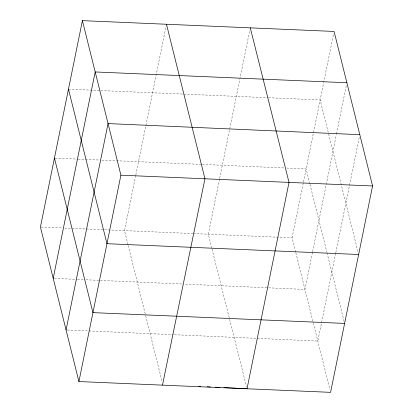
<?xml version="1.0" encoding="UTF-8"?>
<svg xmlns="http://www.w3.org/2000/svg" width="413" height="413" viewBox="0 0 413 413"><rect width="100%" height="100%" fill="white"/><g stroke="black" fill="none" stroke-linecap="round" stroke-linejoin="round"><path stroke-width="0.31" stroke-dasharray="2.06 1.55" d="M135.701 175.484L124.483 230.624L128.03 244.873M135.831 174.859L166.217 25.513M219.509 179.077L208.291 234.223L211.869 248.497M219.639 178.452L249.896 29.736M295.662 252.121L292.099 237.816L303.323 182.675M303.447 182.045L333.704 33.329M312.465 252.405L304.959 289.43L184.053 284.098M312.589 251.775L336.399 134.37M336.528 133.74L346.357 85.269M335.661 253.319L317.814 341.045L173.868 334.695M335.79 252.694L359.413 136.558M68.47 89.167L267.929 97.721M268.574 97.747L320.147 99.961L358.324 253.241M55.089 158.122L77.546 159.082M78.191 159.113L99.363 160.022M101.934 160.13L201.689 164.41M202.329 164.436L284.206 167.946M286.782 168.06L306.126 168.886L309.833 183.785M41.068 227.047L62.239 227.955M64.81 228.069L103.952 229.747M104.592 229.773L192.819 233.557M193.465 233.588L292.099 237.816M54.485 278.383L76.952 279.374M77.592 279.4L83.369 279.658M85.935 279.771L183.413 284.072M67.34 329.997L173.228 334.669M212.029 249.116L229.468 318.697M229.623 319.321L246.566 386.909M309.987 184.404L326.869 252.178M327.024 252.802L344.148 321.546M295.816 252.741L329.966 389.846M128.185 245.492L145.495 314.995M145.65 315.615L162.046 381.436"/><path stroke-width="0.62" d="M82.409 20.65L40.422 227.021L78.914 381.555L330.591 392.35L372.578 185.979L334.086 31.445L82.409 20.65L120.901 175.184L78.914 381.555M53.2 278.326L95.186 71.955L346.868 82.75M66.059 329.941L108.041 123.57L359.8 134.674M162.469 385.138L204.956 178.788L166.47 24.253M120.901 175.184L372.578 185.979M358.639 254.496L106.957 243.701L68.47 89.167M344.612 323.42L92.935 312.626L54.449 158.091M198.818 386.346L200.749 386.444M207.176 386.764L210.387 386.929M215.534 387.188L220.031 387.409M223.892 387.606L247.031 388.767L289.017 182.396L250.278 27.852"/></g></svg>
